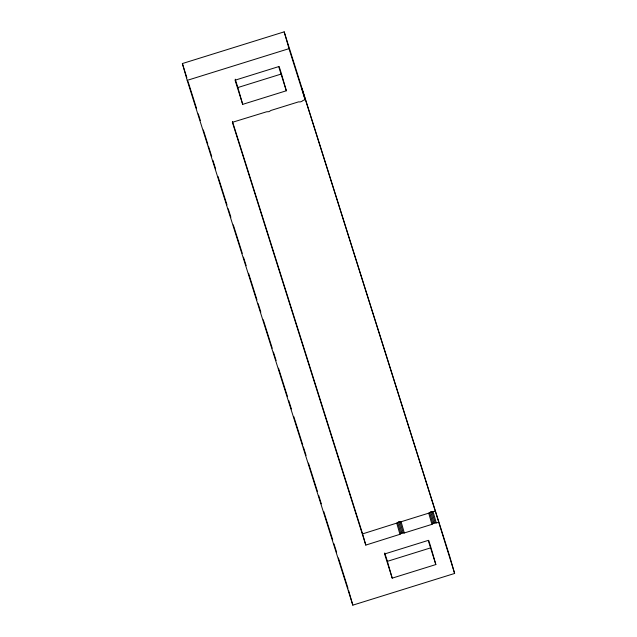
<?xml version="1.0" encoding="UTF-8"?>
<svg xmlns="http://www.w3.org/2000/svg" width="637" height="637" viewBox="0 0 637 637"><rect width="100%" height="100%" fill="white"/><g stroke="black" fill="none" stroke-linecap="round" stroke-linejoin="round"><path stroke-width="0.96" d="M438.527 522.451L433.956 523.136L431.942 524.355L404.312 532.962L401.955 533.097L399.948 534.316L365.805 545.089L362.596 533.886L396.732 523.112L398.746 521.894L401.095 521.751L428.725 513.151L430.739 511.933L435.318 511.24L454.627 573.451L352.818 605.15L187.198 80.358L182.373 63.549L284.182 31.85L449.802 556.642L454.627 573.451M435.318 511.24L301.882 88.455L305.099 99.667L302.965 100.495A4.57 4.22 -16 0 1 298.602 101.848L270.964 110.44L268.949 111.658L266.6 111.794L232.378 122.304L365.805 545.089M187.198 80.358L289.007 48.659L284.182 31.85M242.689 104.357L237.872 87.54L281.498 73.956L286.324 90.773L242.689 104.357L235.061 80.198L278.695 66.614L286.324 90.773M431.289 548.68L435.843 564.557L392.209 578.141L387.392 561.332L431.026 547.748L428.677 540.311M289.007 48.659L305.099 99.667M279.157 66.527L281.204 73.032M435.843 564.557L428.223 540.399L384.589 553.983L392.209 578.141M235.228 79.179L237.872 87.54M384.756 552.972L387.392 561.332M232.457 121.524L362.596 533.886M182.373 63.549L186.872 77.778M188.066 81.576L196.451 108.147M198.25 113.84L200.344 120.489M203.338 129.98L207.829 144.209M208.434 146.112L211.723 156.551M212.925 160.341L215.617 168.885M218.013 176.473L227.003 204.947M228.197 208.745L230.897 217.281M233.293 224.877L242.275 253.343M243.469 257.141L246.169 265.685M248.565 273.273L256.95 299.844M258.144 303.642L260.844 312.186M263.24 319.774L272.222 348.248M273.424 352.038L276.116 360.582M278.512 368.17L287.502 396.644M288.696 400.442L291.396 408.978M293.784 416.574L302.774 445.04M303.371 446.943L306.071 455.479M308.459 463.075L317.449 491.541M318.643 495.339L321.343 503.875M323.739 511.471L332.721 539.937M333.923 543.735L336.615 552.279M338.414 557.972L347.993 588.341M433.088 511.79L436.305 523.001M431.91 511.718L435.127 522.921M430.739 511.933L433.956 523.136M429.657 512.419L432.865 523.63M428.725 513.151L431.942 524.355M401.095 521.751L404.312 532.962M399.917 521.679L403.125 532.882M398.746 521.894L401.955 533.097M397.655 522.38L400.872 533.591M396.732 523.112L399.948 534.316M348.535 590.204L352.818 605.15"/></g></svg>
